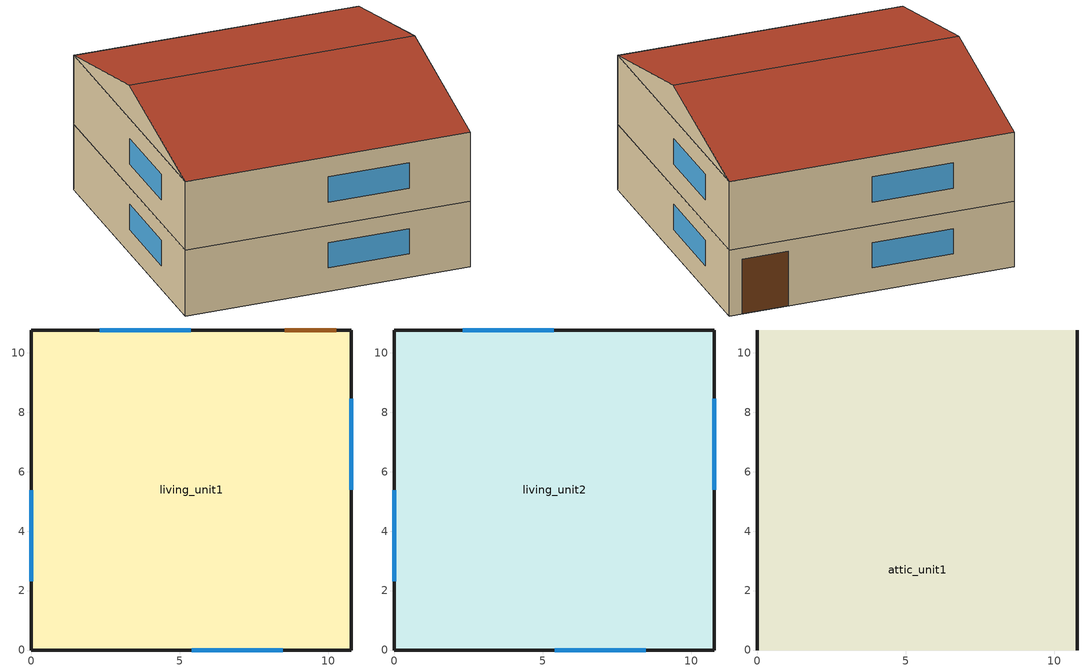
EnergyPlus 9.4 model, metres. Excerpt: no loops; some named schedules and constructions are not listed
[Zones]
living_unit1
 floor ground (Interior Floor): 0,0 0,10.77 10.77,10.77 10.77,0 z0.12
 wall outside (Exterior Wall): 0,0 10.77,0 10.77,10.77 0,10.77 0,0 z0.12:2.7
 window (Exterior Window): 5.4,0 8.46,0 / 5.37,10.77 2.31,10.77 / 10.77,5.4 10.77,8.46 / 0,5.37 0,2.31 z1.04:2.04
 door (Exterior Door): 10.27,10.77 8.53,10.77 z0.12:2.26
 ceiling adiabatic (Interior Ceiling): 0,10.77 0,0 10.77,0 10.77,10.77 z2.7
living_unit2
 floor adiabatic (Interior Floor): 0,0 0,10.77 10.77,10.77 10.77,0 z2.7
 wall outside (Exterior Wall): 0,0 10.77,0 10.77,10.77 0,10.77 0,0 z2.7:5.4
 window (Exterior Window): 5.4,0 8.46,0 / 5.37,10.77 2.31,10.77 / 10.77,5.4 10.77,8.46 / 0,5.37 0,2.31 z3.61:4.61
 ceiling to attic_unit1 (attic floor): 0,0 10.77,0 10.77,10.77 0,10.77 z5.4
attic_unit1
 wall outside (Gable_end): 10.77,0,5.4 10.77,10.77,5.4 10.77,5.39,6.7; 0,10.77,5.4 0,0,5.4 0,5.39,6.7
 roof outside (Exterior Roof): 0,0,5.4 10.77,0,5.4 10.77,5.39,6.7 0,5.39,6.7; 10.77,10.77,5.4 0,10.77,5.4 0,5.39,6.7 10.77,5.39,6.7
[Schedule:Day:List]
Week45Day1OvenSch: No, 15, 0, 0, 0, 0, 0, 0, 0, 0, 0, 0, 0, 0, 0, 0, 0, 0, 0, 0, 0, 0, 0, 0, 0, 0, 0, 0, 0, 0, 0, 0, 0, 0, 0, 0, 0, 0, 1, 0, 0, 0, 0, 0, 0, 0, 0, 0, 0, 0, 0, 0, 0, 0, 0, 0, 0, 0, 0, 0, 0, 0, 0, 0, 0, 0, 0, 0, 0, 0, 0, 0, 0, 0, 1, 1, 1, 0, 0, 0, 0, 1, 1, 1, 0, 0, 0, 0, 0, 0, 0, 0, 0, 0, 0, 0, 0, 0
Week45Day5OvenSch: No, 15, 0, 0, 0, 0, 0, 0, 0, 0, 0, 0, 0, 0, 0, 0, 0, 0, 0, 0, 0, 0, 0, 0, 0, 0, 0, 0, 0, 0, 0, 0, 0, 0, 0, 0, 0, 0, 0, 0, 0, 0, 0, 0, 0, 0, 0, 0, 0, 0, 0, 0, 0, 0, 0, 0, 0, 0, 0, 0, 0, 0, 0, 0, 0, 0, 0, 0, 0, 0, 0, 0, 0, 0, 0, 0, 0, 0, 0, 1, 1, 1, 0, 0, 0, 0, 0, 0, 0, 0, 0, 0, 0, 0, 0, 0, 0, 0
Week46Day0OvenSch: No, 15, 0, 0, 0, 0, 0, 0, 0, 0, 0, 0, 0, 0, 0, 0, 0, 0, 0, 0, 0, 0, 0, 0, 0, 0, 0, 0, 0, 0, 0, 0, 0, 0, 0, 1, 0, 0, 0, 0, 0, 0, 0, 0, 0, 0, 0, 0, 0, 0, 0, 0, 0, 0, 0, 0, 0, 0, 0, 0, 0, 0, 0, 0, 0, 0, 0, 0, 0, 0, 0, 0, 0, 0, 0, 0, 0, 0, 0, 0, 0, 0, 0, 0, 0, 0, 0, 0, 0, 0, 0, 0, 0, 0, 0, 0, 0, 0
Week46Day2OvenSch: No, 15, 0, 0, 0, 0, 0, 0, 0, 0, 0, 0, 0, 0, 0, 0, 0, 0, 0, 0, 0, 0, 0, 0, 0, 0, 0, 0, 0, 0, 0, 0, 0, 0, 0, 0, 0, 0, 0, 0, 0, 0, 0, 0, 0, 0, 0, 0, 0, 0, 0, 0, 0, 0, 0, 0, 0, 0, 0, 0, 0, 0, 0, 0, 0, 0, 0, 0, 0, 0, 0, 0, 0, 0, 0, 0, 0, 0, 0, 0, 0, 1, 1, 1, 0, 0, 0, 0, 0, 0, 0, 0, 0, 0, 0, 0, 0, 0
Week46Day5OvenSch: No, 15, 0, 0, 0, 0, 0, 0, 0, 0, 0, 0, 0, 0, 0, 0, 0, 0, 0, 0, 0, 0, 0, 0, 0, 0, 0, 0, 0, 0, 0, 0, 0, 0, 0, 0, 0, 0, 0, 0, 0, 0, 0, 0, 0, 0, 0, 0, 0, 0, 0, 0, 0, 0, 0, 0, 0, 0, 0, 0, 0, 0, 0, 0, 0, 0, 0, 0, 0, 0, 0, 0, 1, 1, 1, 0, 0, 0, 0, 0, 0, 0, 0, 0, 0, 0, 0, 0, 0, 0, 0, 0, 0, 0, 0, 0, 0, 0
Week47Day4OvenSch: No, 15, 0, 0, 0, 0, 0, 0, 0, 0, 0, 0, 0, 0, 0, 0, 0, 0, 0, 0, 0, 0, 0, 0, 0, 0, 0, 0, 0, 0, 0, 0, 0, 0, 0, 0, 0, 0, 0, 0, 0, 0, 0, 0, 0, 0, 0, 0, 0, 0, 0, 0, 0, 0, 1, 0, 0, 0, 0, 0, 0, 0, 0, 0, 0, 0, 0, 0, 0, 0, 0, 0, 0, 0, 0, 0, 0, 0, 0, 0, 0, 0, 0, 0, 0, 0, 0, 0, 0, 0, 0, 0, 0, 0, 0, 0, 0, 0
Week48Day2OvenSch; Week51Day0OvenSch: No, 15, 0, 0, 0, 0, 0, 0, 0, 0, 0, 0, 0, 0, 0, 0, 0, 0, 0, 0, 0, 0, 0, 0, 0, 0, 0, 0, 0, 0, 0, 0, 0, 0, 0, 0, 0, 0, 0, 0, 0, 0, 0, 0, 0, 0, 0, 0, 0, 0, 0, 0, 0, 0, 0, 0, 0, 0, 0, 0, 0, 0, 0, 0, 0, 0, 0, 0, 0, 0, 0, 0, 0, 0, 0, 0, 0, 0, 1, 1, 1, 0, 0, 0, 0, 0, 0, 0, 0, 0, 0, 0, 0, 0, 0, 0, 0, 0
Week49Day2OvenSch: No, 15, 0, 0, 0, 0, 0, 0, 0, 0, 0, 0, 0, 0, 0, 0, 0, 0, 0, 0, 0, 0, 0, 0, 0, 0, 0, 0, 0, 0, 0, 0, 0, 0, 0, 0, 0, 0, 0, 0, 0, 0, 0, 0, 0, 0, 0, 0, 0, 0, 0, 0, 0, 0, 0, 0, 0, 0, 0, 0, 0, 0, 0, 0, 0, 0, 0, 0, 0, 0, 0, 0, 0, 1, 1, 1, 0, 0, 0, 0, 0, 0, 1, 1, 1, 0, 0, 0, 0, 0, 0, 0, 0, 1, 1, 1, 0, 0
Week49Day3OvenSch: No, 15, 0, 0, 0, 0, 0, 0, 0, 0, 0, 0, 0, 0, 0, 0, 0, 0, 0, 0, 0, 0, 0, 0, 0, 0, 0, 0, 0, 0, 1, 0, 0, 0, 0, 0, 0, 0, 0, 0, 0, 0, 0, 0, 0, 0, 0, 0, 0, 0, 0, 0, 0, 0, 0, 0, 0, 0, 0, 0, 0, 0, 0, 0, 0, 0, 0, 0, 0, 0, 0, 0, 0, 0, 0, 0, 0, 0, 0, 0, 0, 0, 1, 1, 1, 0, 0, 0, 0, 0, 0, 0, 0, 0, 0, 0, 0, 0
Week51Day2OvenSch: No, 15, 0, 0, 0, 0, 0, 0, 0, 0, 0, 0, 0, 0, 0, 0, 0, 0, 0, 0, 0, 0, 0, 0, 0, 0, 0, 0, 0, 0, 0, 0, 0, 0, 0, 0, 0, 0, 0, 0, 0, 0, 0, 0, 0, 0, 0, 0, 0, 0, 0, 0, 0, 0, 0, 0, 0, 0, 0, 0, 0, 0, 0, 0, 0, 0, 0, 0, 0, 0, 0, 0, 0, 0, 0, 0, 0, 0, 0, 0, 0, 0, 1, 1, 1, 0, 0, 0, 0, 0, 0, 0, 0, 0, 0, 0, 0, 0
Week51Day5OvenSch: No, 15, 0, 0, 0, 0, 0, 0, 0, 0, 0, 0, 0, 0, 0, 0, 0, 0, 0, 0, 0, 0, 0, 0, 0, 0, 0, 0, 0, 0, 0, 0, 0, 0, 0, 0, 0, 0, 0, 0, 0, 0, 0, 0, 0, 0, 0, 0, 0, 0, 0, 0, 0, 0, 0, 0, 0, 0, 0, 0, 0, 0, 0, 0, 0, 0, 0, 0, 0, 0, 0, 0, 0, 0, 0, 0, 1, 1, 1, 0, 0, 0, 0, 0, 0, 0, 0, 0, 0, 0, 0, 0, 0, 0, 0, 0, 0, 0
[Schedule:Week:Daily]
Week22ClothesWasherSch: alwaysOffDaySch, alwaysOffDaySch, alwaysOffDaySch, Week22Day3ClothesWasherSch, alwaysOffDaySch, Week22Day5ClothesWasherSch, Week22Day6ClothesWasherSch, alwaysOffDaySch, alwaysOffDaySch, alwaysOffDaySch, alwaysOffDaySch, alwaysOffDaySch
Week23ClothesWasherSch: alwaysOffDaySch, alwaysOffDaySch, Week23Day2ClothesWasherSch, alwaysOffDaySch, alwaysOffDaySch, alwaysOffDaySch, alwaysOffDaySch, alwaysOffDaySch, alwaysOffDaySch, alwaysOffDaySch, alwaysOffDaySch, alwaysOffDaySch
Week24ClothesWasherSch: alwaysOffDaySch, alwaysOffDaySch, Week24Day2ClothesWasherSch, alwaysOffDaySch, alwaysOffDaySch, alwaysOffDaySch, Week24Day6ClothesWasherSch, alwaysOffDaySch, alwaysOffDaySch, alwaysOffDaySch, alwaysOffDaySch, alwaysOffDaySch
Week25ClothesWasherSch: alwaysOffDaySch, alwaysOffDaySch, Week25Day2ClothesWasherSch, alwaysOffDaySch, alwaysOffDaySch, alwaysOffDaySch, alwaysOffDaySch, alwaysOffDaySch, alwaysOffDaySch, alwaysOffDaySch, alwaysOffDaySch, alwaysOffDaySch
Week26ClothesWasherSch: Week26Day0ClothesWasherSch, Week26Day1ClothesWasherSch, alwaysOffDaySch, alwaysOffDaySch, alwaysOffDaySch, Week26Day5ClothesWasherSch, Week26Day6ClothesWasherSch, alwaysOffDaySch, alwaysOffDaySch, alwaysOffDaySch, alwaysOffDaySch, alwaysOffDaySch
Week27ClothesWasherSch: alwaysOffDaySch, alwaysOffDaySch, Week27Day2ClothesWasherSch, alwaysOffDaySch, alwaysOffDaySch, alwaysOffDaySch, Week27Day6ClothesWasherSch, alwaysOffDaySch, alwaysOffDaySch, alwaysOffDaySch, alwaysOffDaySch, alwaysOffDaySch
Week28ClothesWasherSch: Week28Day0ClothesWasherSch, alwaysOffDaySch, Week28Day2ClothesWasherSch, alwaysOffDaySch, Week28Day4ClothesWasherSch, Week28Day5ClothesWasherSch, Week28Day6ClothesWasherSch, alwaysOffDaySch, alwaysOffDaySch, alwaysOffDaySch, alwaysOffDaySch, alwaysOffDaySch
Week29ClothesWasherSch: Week29Day0ClothesWasherSch, Week29Day1ClothesWasherSch, alwaysOffDaySch, alwaysOffDaySch, alwaysOffDaySch, alwaysOffDaySch, Week29Day6ClothesWasherSch, alwaysOffDaySch, alwaysOffDaySch, alwaysOffDaySch, alwaysOffDaySch, alwaysOffDaySch
Week30ClothesWasherSch: Week30Day0ClothesWasherSch, Week30Day1ClothesWasherSch, Week30Day2ClothesWasherSch, alwaysOffDaySch, alwaysOffDaySch, alwaysOffDaySch, alwaysOffDaySch, alwaysOffDaySch, alwaysOffDaySch, alwaysOffDaySch, alwaysOffDaySch, alwaysOffDaySch
Week31ClothesWasherSch: Week31Day0ClothesWasherSch, alwaysOffDaySch, Week31Day2ClothesWasherSch, alwaysOffDaySch, Week31Day4ClothesWasherSch, Week31Day5ClothesWasherSch, alwaysOffDaySch, alwaysOffDaySch, alwaysOffDaySch, alwaysOffDaySch, alwaysOffDaySch, alwaysOffDaySch
Week32ClothesWasherSch: alwaysOffDaySch, alwaysOffDaySch, alwaysOffDaySch, alwaysOffDaySch, Week32Day4ClothesWasherSch, alwaysOffDaySch, Week32Day6ClothesWasherSch, alwaysOffDaySch, alwaysOffDaySch, alwaysOffDaySch, alwaysOffDaySch, alwaysOffDaySch
Week33ClothesWasherSch: Week33Day0ClothesWasherSch, alwaysOffDaySch, alwaysOffDaySch, Week33Day3ClothesWasherSch, Week33Day4ClothesWasherSch, Week33Day5ClothesWasherSch, Week33Day6ClothesWasherSch, alwaysOffDaySch, alwaysOffDaySch, alwaysOffDaySch, alwaysOffDaySch, alwaysOffDaySch
Week34ClothesWasherSch: Week34Day0ClothesWasherSch, Week34Day1ClothesWasherSch, alwaysOffDaySch, alwaysOffDaySch, Week34Day4ClothesWasherSch, alwaysOffDaySch, alwaysOffDaySch, alwaysOffDaySch, alwaysOffDaySch, alwaysOffDaySch, alwaysOffDaySch, alwaysOffDaySch
Week35ClothesWasherSch: Week35Day0ClothesWasherSch, Week35Day1ClothesWasherSch, alwaysOffDaySch, alwaysOffDaySch, alwaysOffDaySch, alwaysOffDaySch, Week35Day6ClothesWasherSch, alwaysOffDaySch, alwaysOffDaySch, alwaysOffDaySch, alwaysOffDaySch, alwaysOffDaySch
Week36ClothesWasherSch: alwaysOffDaySch, alwaysOffDaySch, alwaysOffDaySch, Week36Day3ClothesWasherSch, alwaysOffDaySch, alwaysOffDaySch, alwaysOffDaySch, alwaysOffDaySch, alwaysOffDaySch, alwaysOffDaySch, alwaysOffDaySch, alwaysOffDaySch
Week37ClothesWasherSch: alwaysOffDaySch, alwaysOffDaySch, Week37Day2ClothesWasherSch, alwaysOffDaySch, alwaysOffDaySch, alwaysOffDaySch, alwaysOffDaySch, alwaysOffDaySch, alwaysOffDaySch, alwaysOffDaySch, alwaysOffDaySch, alwaysOffDaySch
Week38ClothesWasherSch: alwaysOffDaySch, alwaysOffDaySch, Week38Day2ClothesWasherSch, alwaysOffDaySch, alwaysOffDaySch, alwaysOffDaySch, Week38Day6ClothesWasherSch, alwaysOffDaySch, alwaysOffDaySch, alwaysOffDaySch, alwaysOffDaySch, alwaysOffDaySch
Week39ClothesWasherSch: Week39Day0ClothesWasherSch, alwaysOffDaySch, Week39Day2ClothesWasherSch, Week39Day3ClothesWasherSch, Week39Day4ClothesWasherSch, alwaysOffDaySch, alwaysOffDaySch, alwaysOffDaySch, alwaysOffDaySch, alwaysOffDaySch, alwaysOffDaySch, alwaysOffDaySch
Week40ClothesWasherSch: Week40Day0ClothesWasherSch, Week40Day1ClothesWasherSch, Week40Day2ClothesWasherSch, alwaysOffDaySch, alwaysOffDaySch, alwaysOffDaySch, alwaysOffDaySch, alwaysOffDaySch, alwaysOffDaySch, alwaysOffDaySch, alwaysOffDaySch, alwaysOffDaySch
Week41ClothesWasherSch: Week41Day0ClothesWasherSch, alwaysOffDaySch, Week41Day2ClothesWasherSch, alwaysOffDaySch, alwaysOffDaySch, Week41Day5ClothesWasherSch, Week41Day6ClothesWasherSch, alwaysOffDaySch, alwaysOffDaySch, alwaysOffDaySch, alwaysOffDaySch, alwaysOffDaySch
Week42ClothesWasherSch: alwaysOffDaySch, alwaysOffDaySch, Week42Day2ClothesWasherSch, alwaysOffDaySch, alwaysOffDaySch, alwaysOffDaySch, alwaysOffDaySch, alwaysOffDaySch, alwaysOffDaySch, alwaysOffDaySch, alwaysOffDaySch, alwaysOffDaySch
Week43ClothesWasherSch: Week43Day0ClothesWasherSch, alwaysOffDaySch, Week43Day2ClothesWasherSch, alwaysOffDaySch, Week43Day4ClothesWasherSch, alwaysOffDaySch, Week43Day6ClothesWasherSch, alwaysOffDaySch, alwaysOffDaySch, alwaysOffDaySch, alwaysOffDaySch, alwaysOffDaySch
Week44ClothesWasherSch: Week44Day0ClothesWasherSch, Week44Day1ClothesWasherSch, Week44Day2ClothesWasherSch, Week44Day3ClothesWasherSch, Week44Day4ClothesWasherSch, alwaysOffDaySch, alwaysOffDaySch, alwaysOffDaySch, alwaysOffDaySch, alwaysOffDaySch, alwaysOffDaySch, alwaysOffDaySch
Week45ClothesWasherSch: alwaysOffDaySch, alwaysOffDaySch, alwaysOffDaySch, alwaysOffDaySch, Week45Day4ClothesWasherSch, Week45Day5ClothesWasherSch, alwaysOffDaySch, alwaysOffDaySch, alwaysOffDaySch, alwaysOffDaySch, alwaysOffDaySch, alwaysOffDaySch
Week46ClothesWasherSch: Week46Day0ClothesWasherSch, alwaysOffDaySch, alwaysOffDaySch, alwaysOffDaySch, Week46Day4ClothesWasherSch, Week46Day5ClothesWasherSch, alwaysOffDaySch, alwaysOffDaySch, alwaysOffDaySch, alwaysOffDaySch, alwaysOffDaySch, alwaysOffDaySch
Week47ClothesWasherSch: Week47Day0ClothesWasherSch, Week47Day1ClothesWasherSch, alwaysOffDaySch, alwaysOffDaySch, Week47Day4ClothesWasherSch, alwaysOffDaySch, Week47Day6ClothesWasherSch, alwaysOffDaySch, alwaysOffDaySch, alwaysOffDaySch, alwaysOffDaySch, alwaysOffDaySch
Week48ClothesWasherSch: Week48Day0ClothesWasherSch, alwaysOffDaySch, Week48Day2ClothesWasherSch, alwaysOffDaySch, alwaysOffDaySch, alwaysOffDaySch, Week48Day6ClothesWasherSch, alwaysOffDaySch, alwaysOffDaySch, alwaysOffDaySch, alwaysOffDaySch, alwaysOffDaySch
Week49ClothesWasherSch: Week49Day0ClothesWasherSch, alwaysOffDaySch, Week49Day2ClothesWasherSch, alwaysOffDaySch, Week49Day4ClothesWasherSch, alwaysOffDaySch, Week49Day6ClothesWasherSch, alwaysOffDaySch, alwaysOffDaySch, alwaysOffDaySch, alwaysOffDaySch, alwaysOffDaySch
Week50ClothesWasherSch: Week50Day0ClothesWasherSch, alwaysOffDaySch, Week50Day2ClothesWasherSch, alwaysOffDaySch, alwaysOffDaySch, Week50Day5ClothesWasherSch, Week50Day6ClothesWasherSch, alwaysOffDaySch, alwaysOffDaySch, alwaysOffDaySch, alwaysOffDaySch, alwaysOffDaySch
Week51ClothesWasherSch: Week51Day0ClothesWasherSch, alwaysOffDaySch, Week51Day2ClothesWasherSch, alwaysOffDaySch, Week51Day4ClothesWasherSch, alwaysOffDaySch, alwaysOffDaySch, alwaysOffDaySch, alwaysOffDaySch, alwaysOffDaySch, alwaysOffDaySch, alwaysOffDaySch
Week0ClothesDryerSch: Week0Day0ClothesDryerSch, Week0Day1ClothesDryerSch, alwaysOffDaySch, alwaysOffDaySch, Week0Day4ClothesDryerSch, alwaysOffDaySch, Week0Day6ClothesDryerSch, alwaysOffDaySch, alwaysOffDaySch, alwaysOffDaySch, alwaysOffDaySch, alwaysOffDaySch
Week1ClothesDryerSch: alwaysOffDaySch, alwaysOffDaySch, Week1Day2ClothesDryerSch, alwaysOffDaySch, Week1Day4ClothesDryerSch, alwaysOffDaySch, alwaysOffDaySch, alwaysOffDaySch, alwaysOffDaySch, alwaysOffDaySch, alwaysOffDaySch, alwaysOffDaySch
Week2ClothesDryerSch: alwaysOffDaySch, alwaysOffDaySch, Week2Day2ClothesDryerSch, alwaysOffDaySch, alwaysOffDaySch, Week2Day5ClothesDryerSch, Week2Day6ClothesDryerSch, alwaysOffDaySch, alwaysOffDaySch, alwaysOffDaySch, alwaysOffDaySch, alwaysOffDaySch
Week3ClothesDryerSch: Week3Day0ClothesDryerSch, alwaysOffDaySch, alwaysOffDaySch, alwaysOffDaySch, alwaysOffDaySch, alwaysOffDaySch, Week3Day6ClothesDryerSch, alwaysOffDaySch, alwaysOffDaySch, alwaysOffDaySch, alwaysOffDaySch, alwaysOffDaySch
Week4ClothesDryerSch: alwaysOffDaySch, alwaysOffDaySch, alwaysOffDaySch, alwaysOffDaySch, Week4Day4ClothesDryerSch, alwaysOffDaySch, alwaysOffDaySch, alwaysOffDaySch, alwaysOffDaySch, alwaysOffDaySch, alwaysOffDaySch, alwaysOffDaySch
Week5ClothesDryerSch; Week43CooktopSch; Week3OvenSch; Week17OvenSch; Week18OvenSch: alwaysOffDaySch, alwaysOffDaySch, alwaysOffDaySch, alwaysOffDaySch, alwaysOffDaySch, alwaysOffDaySch, alwaysOffDaySch, alwaysOffDaySch, alwaysOffDaySch, alwaysOffDaySch, alwaysOffDaySch, alwaysOffDaySch
Week6ClothesDryerSch: Week6Day0ClothesDryerSch, Week6Day1ClothesDryerSch, Week6Day2ClothesDryerSch, alwaysOffDaySch, Week6Day4ClothesDryerSch, Week6Day5ClothesDryerSch, Week6Day6ClothesDryerSch, alwaysOffDaySch, alwaysOffDaySch, alwaysOffDaySch, alwaysOffDaySch, alwaysOffDaySch
Week7ClothesDryerSch: alwaysOffDaySch, alwaysOffDaySch, Week7Day2ClothesDryerSch, alwaysOffDaySch, Week7Day4ClothesDryerSch, alwaysOffDaySch, Week7Day6ClothesDryerSch, alwaysOffDaySch, alwaysOffDaySch, alwaysOffDaySch, alwaysOffDaySch, alwaysOffDaySch
Week8ClothesDryerSch: alwaysOffDaySch, alwaysOffDaySch, Week8Day2ClothesDryerSch, alwaysOffDaySch, alwaysOffDaySch, alwaysOffDaySch, alwaysOffDaySch, alwaysOffDaySch, alwaysOffDaySch, alwaysOffDaySch, alwaysOffDaySch, alwaysOffDaySch
Week9ClothesDryerSch: alwaysOffDaySch, alwaysOffDaySch, alwaysOffDaySch, alwaysOffDaySch, alwaysOffDaySch, alwaysOffDaySch, Week9Day6ClothesDryerSch, alwaysOffDaySch, alwaysOffDaySch, alwaysOffDaySch, alwaysOffDaySch, alwaysOffDaySch
Week10ClothesDryerSch: Week10Day0ClothesDryerSch, alwaysOffDaySch, alwaysOffDaySch, alwaysOffDaySch, alwaysOffDaySch, alwaysOffDaySch, alwaysOffDaySch, alwaysOffDaySch, alwaysOffDaySch, alwaysOffDaySch, alwaysOffDaySch, alwaysOffDaySch
Week11ClothesDryerSch: Week11Day0ClothesDryerSch, alwaysOffDaySch, alwaysOffDaySch, Week11Day3ClothesDryerSch, alwaysOffDaySch, alwaysOffDaySch, Week11Day6ClothesDryerSch, alwaysOffDaySch, alwaysOffDaySch, alwaysOffDaySch, alwaysOffDaySch, alwaysOffDaySch
Week12ClothesDryerSch: alwaysOffDaySch, alwaysOffDaySch, alwaysOffDaySch, alwaysOffDaySch, Week12Day4ClothesDryerSch, alwaysOffDaySch, Week12Day6ClothesDryerSch, alwaysOffDaySch, alwaysOffDaySch, alwaysOffDaySch, alwaysOffDaySch, alwaysOffDaySch
Week13ClothesDryerSch: alwaysOffDaySch, Week13Day1ClothesDryerSch, alwaysOffDaySch, alwaysOffDaySch, Week13Day4ClothesDryerSch, alwaysOffDaySch, Week13Day6ClothesDryerSch, alwaysOffDaySch, alwaysOffDaySch, alwaysOffDaySch, alwaysOffDaySch, alwaysOffDaySch
Week14ClothesDryerSch: alwaysOffDaySch, alwaysOffDaySch, alwaysOffDaySch, alwaysOffDaySch, Week14Day4ClothesDryerSch, alwaysOffDaySch, Week14Day6ClothesDryerSch, alwaysOffDaySch, alwaysOffDaySch, alwaysOffDaySch, alwaysOffDaySch, alwaysOffDaySch
Week15ClothesDryerSch: alwaysOffDaySch, Week15Day1ClothesDryerSch, alwaysOffDaySch, alwaysOffDaySch, alwaysOffDaySch, alwaysOffDaySch, Week15Day6ClothesDryerSch, alwaysOffDaySch, alwaysOffDaySch, alwaysOffDaySch, alwaysOffDaySch, alwaysOffDaySch
Week16ClothesDryerSch: Week16Day0ClothesDryerSch, alwaysOffDaySch, alwaysOffDaySch, alwaysOffDaySch, alwaysOffDaySch, alwaysOffDaySch, alwaysOffDaySch, alwaysOffDaySch, alwaysOffDaySch, alwaysOffDaySch, alwaysOffDaySch, alwaysOffDaySch
Week17ClothesDryerSch: Week17Day0ClothesDryerSch, alwaysOffDaySch, Week17Day2ClothesDryerSch, alwaysOffDaySch, Week17Day4ClothesDryerSch, Week17Day5ClothesDryerSch, Week17Day6ClothesDryerSch, alwaysOffDaySch, alwaysOffDaySch, alwaysOffDaySch, alwaysOffDaySch, alwaysOffDaySch
Week18ClothesDryerSch: Week18Day0ClothesDryerSch, alwaysOffDaySch, Week18Day2ClothesDryerSch, alwaysOffDaySch, alwaysOffDaySch, Week18Day5ClothesDryerSch, alwaysOffDaySch, alwaysOffDaySch, alwaysOffDaySch, alwaysOffDaySch, alwaysOffDaySch, alwaysOffDaySch
Week19ClothesDryerSch: alwaysOffDaySch, alwaysOffDaySch, Week19Day2ClothesDryerSch, alwaysOffDaySch, alwaysOffDaySch, alwaysOffDaySch, Week19Day6ClothesDryerSch, alwaysOffDaySch, alwaysOffDaySch, alwaysOffDaySch, alwaysOffDaySch, alwaysOffDaySch
Week20ClothesDryerSch: alwaysOffDaySch, Week20Day1ClothesDryerSch, alwaysOffDaySch, alwaysOffDaySch, Week20Day4ClothesDryerSch, alwaysOffDaySch, Week20Day6ClothesDryerSch, alwaysOffDaySch, alwaysOffDaySch, alwaysOffDaySch, alwaysOffDaySch, alwaysOffDaySch
Week21ClothesDryerSch: Week21Day0ClothesDryerSch, alwaysOffDaySch, alwaysOffDaySch, alwaysOffDaySch, alwaysOffDaySch, alwaysOffDaySch, alwaysOffDaySch, alwaysOffDaySch, alwaysOffDaySch, alwaysOffDaySch, alwaysOffDaySch, alwaysOffDaySch
Week22ClothesDryerSch: Week22Day0ClothesDryerSch, Week22Day1ClothesDryerSch, Week22Day2ClothesDryerSch, Week22Day3ClothesDryerSch, Week22Day4ClothesDryerSch, Week22Day5ClothesDryerSch, Week22Day6ClothesDryerSch, alwaysOffDaySch, alwaysOffDaySch, alwaysOffDaySch, alwaysOffDaySch, alwaysOffDaySch
Week23ClothesDryerSch: Week23Day0ClothesDryerSch, alwaysOffDaySch, alwaysOffDaySch, alwaysOffDaySch, Week23Day4ClothesDryerSch, alwaysOffDaySch, Week23Day6ClothesDryerSch, alwaysOffDaySch, alwaysOffDaySch, alwaysOffDaySch, alwaysOffDaySch, alwaysOffDaySch
Week24ClothesDryerSch: alwaysOffDaySch, alwaysOffDaySch, alwaysOffDaySch, alwaysOffDaySch, alwaysOffDaySch, Week24Day5ClothesDryerSch, alwaysOffDaySch, alwaysOffDaySch, alwaysOffDaySch, alwaysOffDaySch, alwaysOffDaySch, alwaysOffDaySch
Week25ClothesDryerSch: alwaysOffDaySch, alwaysOffDaySch, alwaysOffDaySch, alwaysOffDaySch, Week25Day4ClothesDryerSch, Week25Day5ClothesDryerSch, alwaysOffDaySch, alwaysOffDaySch, alwaysOffDaySch, alwaysOffDaySch, alwaysOffDaySch, alwaysOffDaySch
Week26ClothesDryerSch: alwaysOffDaySch, Week26Day1ClothesDryerSch, alwaysOffDaySch, alwaysOffDaySch, alwaysOffDaySch, alwaysOffDaySch, Week26Day6ClothesDryerSch, alwaysOffDaySch, alwaysOffDaySch, alwaysOffDaySch, alwaysOffDaySch, alwaysOffDaySch
Week27ClothesDryerSch: Week27Day0ClothesDryerSch, Week27Day1ClothesDryerSch, Week27Day2ClothesDryerSch, alwaysOffDaySch, alwaysOffDaySch, alwaysOffDaySch, Week27Day6ClothesDryerSch, alwaysOffDaySch, alwaysOffDaySch, alwaysOffDaySch, alwaysOffDaySch, alwaysOffDaySch
Week28ClothesDryerSch: alwaysOffDaySch, alwaysOffDaySch, alwaysOffDaySch, alwaysOffDaySch, alwaysOffDaySch, alwaysOffDaySch, Week28Day6ClothesDryerSch, alwaysOffDaySch, alwaysOffDaySch, alwaysOffDaySch, alwaysOffDaySch, alwaysOffDaySch
Week29ClothesDryerSch: alwaysOffDaySch, alwaysOffDaySch, Week29Day2ClothesDryerSch, alwaysOffDaySch, alwaysOffDaySch, alwaysOffDaySch, Week29Day6ClothesDryerSch, alwaysOffDaySch, alwaysOffDaySch, alwaysOffDaySch, alwaysOffDaySch, alwaysOffDaySch
Week30ClothesDryerSch: alwaysOffDaySch, Week30Day1ClothesDryerSch, alwaysOffDaySch, alwaysOffDaySch, Week30Day4ClothesDryerSch, Week30Day5ClothesDryerSch, Week30Day6ClothesDryerSch, alwaysOffDaySch, alwaysOffDaySch, alwaysOffDaySch, alwaysOffDaySch, alwaysOffDaySch
Week31ClothesDryerSch: alwaysOffDaySch, alwaysOffDaySch, alwaysOffDaySch, alwaysOffDaySch, Week31Day4ClothesDryerSch, Week31Day5ClothesDryerSch, alwaysOffDaySch, alwaysOffDaySch, alwaysOffDaySch, alwaysOffDaySch, alwaysOffDaySch, alwaysOffDaySch
Week32ClothesDryerSch: Week32Day0ClothesDryerSch, alwaysOffDaySch, alwaysOffDaySch, alwaysOffDaySch, Week32Day4ClothesDryerSch, alwaysOffDaySch, alwaysOffDaySch, alwaysOffDaySch, alwaysOffDaySch, alwaysOffDaySch, alwaysOffDaySch, alwaysOffDaySch
Week33ClothesDryerSch: Week33Day0ClothesDryerSch, Week33Day1ClothesDryerSch, alwaysOffDaySch, alwaysOffDaySch, alwaysOffDaySch, alwaysOffDaySch, alwaysOffDaySch, alwaysOffDaySch, alwaysOffDaySch, alwaysOffDaySch, alwaysOffDaySch, alwaysOffDaySch
Week34ClothesDryerSch: alwaysOffDaySch, Week34Day1ClothesDryerSch, alwaysOffDaySch, alwaysOffDaySch, alwaysOffDaySch, alwaysOffDaySch, alwaysOffDaySch, alwaysOffDaySch, alwaysOffDaySch, alwaysOffDaySch, alwaysOffDaySch, alwaysOffDaySch
Week35ClothesDryerSch: alwaysOffDaySch, alwaysOffDaySch, alwaysOffDaySch, alwaysOffDaySch, Week35Day4ClothesDryerSch, alwaysOffDaySch, alwaysOffDaySch, alwaysOffDaySch, alwaysOffDaySch, alwaysOffDaySch, alwaysOffDaySch, alwaysOffDaySch
Week36ClothesDryerSch: alwaysOffDaySch, Week36Day1ClothesDryerSch, alwaysOffDaySch, alwaysOffDaySch, Week36Day4ClothesDryerSch, Week36Day5ClothesDryerSch, Week36Day6ClothesDryerSch, alwaysOffDaySch, alwaysOffDaySch, alwaysOffDaySch, alwaysOffDaySch, alwaysOffDaySch
Week37ClothesDryerSch: alwaysOffDaySch, alwaysOffDaySch, alwaysOffDaySch, alwaysOffDaySch, alwaysOffDaySch, Week37Day5ClothesDryerSch, alwaysOffDaySch, alwaysOffDaySch, alwaysOffDaySch, alwaysOffDaySch, alwaysOffDaySch, alwaysOffDaySch
Week38ClothesDryerSch: alwaysOffDaySch, alwaysOffDaySch, Week38Day2ClothesDryerSch, alwaysOffDaySch, alwaysOffDaySch, Week38Day5ClothesDryerSch, alwaysOffDaySch, alwaysOffDaySch, alwaysOffDaySch, alwaysOffDaySch, alwaysOffDaySch, alwaysOffDaySch
Week39ClothesDryerSch: alwaysOffDaySch, alwaysOffDaySch, Week39Day2ClothesDryerSch, alwaysOffDaySch, Week39Day4ClothesDryerSch, alwaysOffDaySch, alwaysOffDaySch, alwaysOffDaySch, alwaysOffDaySch, alwaysOffDaySch, alwaysOffDaySch, alwaysOffDaySch
Week40ClothesDryerSch: Week40Day0ClothesDryerSch, alwaysOffDaySch, Week40Day2ClothesDryerSch, alwaysOffDaySch, Week40Day4ClothesDryerSch, alwaysOffDaySch, alwaysOffDaySch, alwaysOffDaySch, alwaysOffDaySch, alwaysOffDaySch, alwaysOffDaySch, alwaysOffDaySch
Week41ClothesDryerSch: alwaysOffDaySch, alwaysOffDaySch, Week41Day2ClothesDryerSch, alwaysOffDaySch, alwaysOffDaySch, alwaysOffDaySch, alwaysOffDaySch, alwaysOffDaySch, alwaysOffDaySch, alwaysOffDaySch, alwaysOffDaySch, alwaysOffDaySch
Week42ClothesDryerSch: Week42Day0ClothesDryerSch, alwaysOffDaySch, alwaysOffDaySch, alwaysOffDaySch, alwaysOffDaySch, alwaysOffDaySch, Week42Day6ClothesDryerSch, alwaysOffDaySch, alwaysOffDaySch, alwaysOffDaySch, alwaysOffDaySch, alwaysOffDaySch
Week43ClothesDryerSch: alwaysOffDaySch, alwaysOffDaySch, alwaysOffDaySch, Week43Day3ClothesDryerSch, alwaysOffDaySch, Week43Day5ClothesDryerSch, alwaysOffDaySch, alwaysOffDaySch, alwaysOffDaySch, alwaysOffDaySch, alwaysOffDaySch, alwaysOffDaySch
Week44ClothesDryerSch: alwaysOffDaySch, alwaysOffDaySch, alwaysOffDaySch, alwaysOffDaySch, alwaysOffDaySch, alwaysOffDaySch, Week44Day6ClothesDryerSch, alwaysOffDaySch, alwaysOffDaySch, alwaysOffDaySch, alwaysOffDaySch, alwaysOffDaySch
Week45ClothesDryerSch: Week45Day0ClothesDryerSch, alwaysOffDaySch, alwaysOffDaySch, alwaysOffDaySch, alwaysOffDaySch, alwaysOffDaySch, Week45Day6ClothesDryerSch, alwaysOffDaySch, alwaysOffDaySch, alwaysOffDaySch, alwaysOffDaySch, alwaysOffDaySch
Week46ClothesDryerSch: Week46Day0ClothesDryerSch, alwaysOffDaySch, alwaysOffDaySch, Week46Day3ClothesDryerSch, Week46Day4ClothesDryerSch, alwaysOffDaySch, Week46Day6ClothesDryerSch, alwaysOffDaySch, alwaysOffDaySch, alwaysOffDaySch, alwaysOffDaySch, alwaysOffDaySch
Week47ClothesDryerSch: alwaysOffDaySch, alwaysOffDaySch, alwaysOffDaySch, Week47Day3ClothesDryerSch, Week47Day4ClothesDryerSch, alwaysOffDaySch, alwaysOffDaySch, alwaysOffDaySch, alwaysOffDaySch, alwaysOffDaySch, alwaysOffDaySch, alwaysOffDaySch
Week48ClothesDryerSch: Week48Day0ClothesDryerSch, alwaysOffDaySch, alwaysOffDaySch, alwaysOffDaySch, Week48Day4ClothesDryerSch, alwaysOffDaySch, alwaysOffDaySch, alwaysOffDaySch, alwaysOffDaySch, alwaysOffDaySch, alwaysOffDaySch, alwaysOffDaySch
Week49ClothesDryerSch: Week49Day0ClothesDryerSch, alwaysOffDaySch, alwaysOffDaySch, alwaysOffDaySch, Week49Day4ClothesDryerSch, Week49Day5ClothesDryerSch, Week49Day6ClothesDryerSch, alwaysOffDaySch, alwaysOffDaySch, alwaysOffDaySch, alwaysOffDaySch, alwaysOffDaySch
Week50ClothesDryerSch: Week50Day0ClothesDryerSch, alwaysOffDaySch, alwaysOffDaySch, alwaysOffDaySch, Week50Day4ClothesDryerSch, alwaysOffDaySch, alwaysOffDaySch, alwaysOffDaySch, alwaysOffDaySch, alwaysOffDaySch, alwaysOffDaySch, alwaysOffDaySch
Week51ClothesDryerSch: Week51Day0ClothesDryerSch, alwaysOffDaySch, Week51Day2ClothesDryerSch, alwaysOffDaySch, alwaysOffDaySch, alwaysOffDaySch, alwaysOffDaySch, alwaysOffDaySch, alwaysOffDaySch, alwaysOffDaySch, alwaysOffDaySch, alwaysOffDaySch
Week0CooktopSch: Week0Day0CooktopSch, alwaysOffDaySch, Week0Day2CooktopSch, alwaysOffDaySch, Week0Day4CooktopSch, alwaysOffDaySch, Week0Day6CooktopSch, alwaysOffDaySch, alwaysOffDaySch, alwaysOffDaySch, alwaysOffDaySch, alwaysOffDaySch
Week1CooktopSch: Week1Day0CooktopSch, Week1Day1CooktopSch, Week1Day2CooktopSch, Week1Day3CooktopSch, Week1Day4CooktopSch, Week1Day5CooktopSch, Week1Day6CooktopSch, alwaysOffDaySch, alwaysOffDaySch, alwaysOffDaySch, alwaysOffDaySch, alwaysOffDaySch
Week2CooktopSch: alwaysOffDaySch, Week2Day1CooktopSch, Week2Day2CooktopSch, Week2Day3CooktopSch, Week2Day4CooktopSch, Week2Day5CooktopSch, alwaysOffDaySch, alwaysOffDaySch, alwaysOffDaySch, alwaysOffDaySch, alwaysOffDaySch, alwaysOffDaySch
Week3CooktopSch: alwaysOffDaySch, alwaysOffDaySch, alwaysOffDaySch, Week3Day3CooktopSch, alwaysOffDaySch, alwaysOffDaySch, alwaysOffDaySch, alwaysOffDaySch, alwaysOffDaySch, alwaysOffDaySch, alwaysOffDaySch, alwaysOffDaySch
Week4CooktopSch: alwaysOffDaySch, Week4Day1CooktopSch, Week4Day2CooktopSch, Week4Day3CooktopSch, Week4Day4CooktopSch, alwaysOffDaySch, Week4Day6CooktopSch, alwaysOffDaySch, alwaysOffDaySch, alwaysOffDaySch, alwaysOffDaySch, alwaysOffDaySch
Week5CooktopSch: Week5Day0CooktopSch, Week5Day1CooktopSch, Week5Day2CooktopSch, Week5Day3CooktopSch, Week5Day4CooktopSch, Week5Day5CooktopSch, Week5Day6CooktopSch, alwaysOffDaySch, alwaysOffDaySch, alwaysOffDaySch, alwaysOffDaySch, alwaysOffDaySch
Week6CooktopSch: alwaysOffDaySch, Week6Day1CooktopSch, Week6Day2CooktopSch, Week6Day3CooktopSch, Week6Day4CooktopSch, alwaysOffDaySch, Week6Day6CooktopSch, alwaysOffDaySch, alwaysOffDaySch, alwaysOffDaySch, alwaysOffDaySch, alwaysOffDaySch
Week7CooktopSch: Week7Day0CooktopSch, alwaysOffDaySch, Week7Day2CooktopSch, Week7Day3CooktopSch, Week7Day4CooktopSch, alwaysOffDaySch, alwaysOffDaySch, alwaysOffDaySch, alwaysOffDaySch, alwaysOffDaySch, alwaysOffDaySch, alwaysOffDaySch
Week8CooktopSch: alwaysOffDaySch, alwaysOffDaySch, Week8Day2CooktopSch, Week8Day3CooktopSch, alwaysOffDaySch, Week8Day5CooktopSch, alwaysOffDaySch, alwaysOffDaySch, alwaysOffDaySch, alwaysOffDaySch, alwaysOffDaySch, alwaysOffDaySch
Week9CooktopSch: alwaysOffDaySch, alwaysOffDaySch, Week9Day2CooktopSch, alwaysOffDaySch, alwaysOffDaySch, Week9Day5CooktopSch, Week9Day6CooktopSch, alwaysOffDaySch, alwaysOffDaySch, alwaysOffDaySch, alwaysOffDaySch, alwaysOffDaySch
Week10CooktopSch: Week10Day0CooktopSch, Week10Day1CooktopSch, alwaysOffDaySch, Week10Day3CooktopSch, Week10Day4CooktopSch, alwaysOffDaySch, Week10Day6CooktopSch, alwaysOffDaySch, alwaysOffDaySch, alwaysOffDaySch, alwaysOffDaySch, alwaysOffDaySch
Week11CooktopSch: Week11Day0CooktopSch, alwaysOffDaySch, Week11Day2CooktopSch, Week11Day3CooktopSch, Week11Day4CooktopSch, Week11Day5CooktopSch, Week11Day6CooktopSch, alwaysOffDaySch, alwaysOffDaySch, alwaysOffDaySch, alwaysOffDaySch, alwaysOffDaySch
Week12CooktopSch: alwaysOffDaySch, Week12Day1CooktopSch, Week12Day2CooktopSch, Week12Day3CooktopSch, Week12Day4CooktopSch, Week12Day5CooktopSch, alwaysOffDaySch, alwaysOffDaySch, alwaysOffDaySch, alwaysOffDaySch, alwaysOffDaySch, alwaysOffDaySch
Week13CooktopSch: Week13Day0CooktopSch, Week13Day1CooktopSch, Week13Day2CooktopSch, Week13Day3CooktopSch, Week13Day4CooktopSch, alwaysOffDaySch, alwaysOffDaySch, alwaysOffDaySch, alwaysOffDaySch, alwaysOffDaySch, alwaysOffDaySch, alwaysOffDaySch
Week14CooktopSch: alwaysOffDaySch, alwaysOffDaySch, alwaysOffDaySch, Week14Day3CooktopSch, alwaysOffDaySch, alwaysOffDaySch, alwaysOffDaySch, alwaysOffDaySch, alwaysOffDaySch, alwaysOffDaySch, alwaysOffDaySch, alwaysOffDaySch
Week15CooktopSch: Week15Day0CooktopSch, Week15Day1CooktopSch, alwaysOffDaySch, alwaysOffDaySch, Week15Day4CooktopSch, alwaysOffDaySch, Week15Day6CooktopSch, alwaysOffDaySch, alwaysOffDaySch, alwaysOffDaySch, alwaysOffDaySch, alwaysOffDaySch
Week16CooktopSch: alwaysOffDaySch, Week16Day1CooktopSch, alwaysOffDaySch, alwaysOffDaySch, Week16Day4CooktopSch, alwaysOffDaySch, alwaysOffDaySch, alwaysOffDaySch, alwaysOffDaySch, alwaysOffDaySch, alwaysOffDaySch, alwaysOffDaySch
Week17CooktopSch: Week17Day0CooktopSch, alwaysOffDaySch, alwaysOffDaySch, Week17Day3CooktopSch, alwaysOffDaySch, Week17Day5CooktopSch, Week17Day6CooktopSch, alwaysOffDaySch, alwaysOffDaySch, alwaysOffDaySch, alwaysOffDaySch, alwaysOffDaySch
Week18CooktopSch: alwaysOffDaySch, alwaysOffDaySch, Week18Day2CooktopSch, Week18Day3CooktopSch, Week18Day4CooktopSch, alwaysOffDaySch, Week18Day6CooktopSch, alwaysOffDaySch, alwaysOffDaySch, alwaysOffDaySch, alwaysOffDaySch, alwaysOffDaySch
Week19CooktopSch: Week19Day0CooktopSch, Week19Day1CooktopSch, Week19Day2CooktopSch, Week19Day3CooktopSch, Week19Day4CooktopSch, Week19Day5CooktopSch, alwaysOffDaySch, alwaysOffDaySch, alwaysOffDaySch, alwaysOffDaySch, alwaysOffDaySch, alwaysOffDaySch
Week20CooktopSch: Week20Day0CooktopSch, alwaysOffDaySch, Week20Day2CooktopSch, Week20Day3CooktopSch, Week20Day4CooktopSch, Week20Day5CooktopSch, Week20Day6CooktopSch, alwaysOffDaySch, alwaysOffDaySch, alwaysOffDaySch, alwaysOffDaySch, alwaysOffDaySch
Week21CooktopSch: Week21Day0CooktopSch, Week21Day1CooktopSch, alwaysOffDaySch, Week21Day3CooktopSch, Week21Day4CooktopSch, alwaysOffDaySch, Week21Day6CooktopSch, alwaysOffDaySch, alwaysOffDaySch, alwaysOffDaySch, alwaysOffDaySch, alwaysOffDaySch
Week22CooktopSch: Week22Day0CooktopSch, alwaysOffDaySch, Week22Day2CooktopSch, Week22Day3CooktopSch, alwaysOffDaySch, alwaysOffDaySch, Week22Day6CooktopSch, alwaysOffDaySch, alwaysOffDaySch, alwaysOffDaySch, alwaysOffDaySch, alwaysOffDaySch
Week23CooktopSch: Week23Day0CooktopSch, Week23Day1CooktopSch, alwaysOffDaySch, Week23Day3CooktopSch, alwaysOffDaySch, alwaysOffDaySch, alwaysOffDaySch, alwaysOffDaySch, alwaysOffDaySch, alwaysOffDaySch, alwaysOffDaySch, alwaysOffDaySch
Week24CooktopSch: alwaysOffDaySch, Week24Day1CooktopSch, Week24Day2CooktopSch, Week24Day3CooktopSch, alwaysOffDaySch, Week24Day5CooktopSch, alwaysOffDaySch, alwaysOffDaySch, alwaysOffDaySch, alwaysOffDaySch, alwaysOffDaySch, alwaysOffDaySch
Week25CooktopSch: alwaysOffDaySch, alwaysOffDaySch, alwaysOffDaySch, alwaysOffDaySch, Week25Day4CooktopSch, alwaysOffDaySch, Week25Day6CooktopSch, alwaysOffDaySch, alwaysOffDaySch, alwaysOffDaySch, alwaysOffDaySch, alwaysOffDaySch
Week26CooktopSch: alwaysOffDaySch, Week26Day1CooktopSch, alwaysOffDaySch, Week26Day3CooktopSch, Week26Day4CooktopSch, alwaysOffDaySch, alwaysOffDaySch, alwaysOffDaySch, alwaysOffDaySch, alwaysOffDaySch, alwaysOffDaySch, alwaysOffDaySch
Week27CooktopSch: Week27Day0CooktopSch, Week27Day1CooktopSch, Week27Day2CooktopSch, Week27Day3CooktopSch, Week27Day4CooktopSch, Week27Day5CooktopSch, alwaysOffDaySch, alwaysOffDaySch, alwaysOffDaySch, alwaysOffDaySch, alwaysOffDaySch, alwaysOffDaySch
Week28CooktopSch: alwaysOffDaySch, Week28Day1CooktopSch, Week28Day2CooktopSch, Week28Day3CooktopSch, alwaysOffDaySch, Week28Day5CooktopSch, alwaysOffDaySch, alwaysOffDaySch, alwaysOffDaySch, alwaysOffDaySch, alwaysOffDaySch, alwaysOffDaySch
Week29CooktopSch: alwaysOffDaySch, Week29Day1CooktopSch, alwaysOffDaySch, alwaysOffDaySch, Week29Day4CooktopSch, Week29Day5CooktopSch, Week29Day6CooktopSch, alwaysOffDaySch, alwaysOffDaySch, alwaysOffDaySch, alwaysOffDaySch, alwaysOffDaySch
Week30CooktopSch: alwaysOffDaySch, alwaysOffDaySch, alwaysOffDaySch, alwaysOffDaySch, alwaysOffDaySch, Week30Day5CooktopSch, alwaysOffDaySch, alwaysOffDaySch, alwaysOffDaySch, alwaysOffDaySch, alwaysOffDaySch, alwaysOffDaySch
Week31CooktopSch: Week31Day0CooktopSch, alwaysOffDaySch, Week31Day2CooktopSch, alwaysOffDaySch, Week31Day4CooktopSch, alwaysOffDaySch, alwaysOffDaySch, alwaysOffDaySch, alwaysOffDaySch, alwaysOffDaySch, alwaysOffDaySch, alwaysOffDaySch
Week32CooktopSch: Week32Day0CooktopSch, Week32Day1CooktopSch, Week32Day2CooktopSch, Week32Day3CooktopSch, alwaysOffDaySch, Week32Day5CooktopSch, alwaysOffDaySch, alwaysOffDaySch, alwaysOffDaySch, alwaysOffDaySch, alwaysOffDaySch, alwaysOffDaySch
Week33CooktopSch: alwaysOffDaySch, alwaysOffDaySch, Week33Day2CooktopSch, alwaysOffDaySch, Week33Day4CooktopSch, Week33Day5CooktopSch, Week33Day6CooktopSch, alwaysOffDaySch, alwaysOffDaySch, alwaysOffDaySch, alwaysOffDaySch, alwaysOffDaySch
Week34CooktopSch: Week34Day0CooktopSch, Week34Day1CooktopSch, alwaysOffDaySch, Week34Day3CooktopSch, alwaysOffDaySch, Week34Day5CooktopSch, Week34Day6CooktopSch, alwaysOffDaySch, alwaysOffDaySch, alwaysOffDaySch, alwaysOffDaySch, alwaysOffDaySch
Week35CooktopSch: Week35Day0CooktopSch, Week35Day1CooktopSch, Week35Day2CooktopSch, alwaysOffDaySch, Week35Day4CooktopSch, Week35Day5CooktopSch, alwaysOffDaySch, alwaysOffDaySch, alwaysOffDaySch, alwaysOffDaySch, alwaysOffDaySch, alwaysOffDaySch
Week36CooktopSch: Week36Day0CooktopSch, alwaysOffDaySch, Week36Day2CooktopSch, alwaysOffDaySch, alwaysOffDaySch, Week36Day5CooktopSch, Week36Day6CooktopSch, alwaysOffDaySch, alwaysOffDaySch, alwaysOffDaySch, alwaysOffDaySch, alwaysOffDaySch
Week37CooktopSch: alwaysOffDaySch, Week37Day1CooktopSch, Week37Day2CooktopSch, Week37Day3CooktopSch, alwaysOffDaySch, Week37Day5CooktopSch, alwaysOffDaySch, alwaysOffDaySch, alwaysOffDaySch, alwaysOffDaySch, alwaysOffDaySch, alwaysOffDaySch
Week38CooktopSch: alwaysOffDaySch, Week38Day1CooktopSch, Week38Day2CooktopSch, alwaysOffDaySch, Week38Day4CooktopSch, alwaysOffDaySch, Week38Day6CooktopSch, alwaysOffDaySch, alwaysOffDaySch, alwaysOffDaySch, alwaysOffDaySch, alwaysOffDaySch
Week39CooktopSch: Week39Day0CooktopSch, alwaysOffDaySch, alwaysOffDaySch, alwaysOffDaySch, alwaysOffDaySch, alwaysOffDaySch, Week39Day6CooktopSch, alwaysOffDaySch, alwaysOffDaySch, alwaysOffDaySch, alwaysOffDaySch, alwaysOffDaySch
Week40CooktopSch: alwaysOffDaySch, alwaysOffDaySch, alwaysOffDaySch, Week40Day3CooktopSch, Week40Day4CooktopSch, Week40Day5CooktopSch, alwaysOffDaySch, alwaysOffDaySch, alwaysOffDaySch, alwaysOffDaySch, alwaysOffDaySch, alwaysOffDaySch
Week41CooktopSch: alwaysOffDaySch, Week41Day1CooktopSch, Week41Day2CooktopSch, alwaysOffDaySch, Week41Day4CooktopSch, Week41Day5CooktopSch, Week41Day6CooktopSch, alwaysOffDaySch, alwaysOffDaySch, alwaysOffDaySch, alwaysOffDaySch, alwaysOffDaySch
Week42CooktopSch: Week42Day0CooktopSch, Week42Day1CooktopSch, Week42Day2CooktopSch, Week42Day3CooktopSch, Week42Day4CooktopSch, Week42Day5CooktopSch, Week42Day6CooktopSch, alwaysOffDaySch, alwaysOffDaySch, alwaysOffDaySch, alwaysOffDaySch, alwaysOffDaySch
Week44CooktopSch: Week44Day0CooktopSch, Week44Day1CooktopSch, Week44Day2CooktopSch, Week44Day3CooktopSch, Week44Day4CooktopSch, Week44Day5CooktopSch, alwaysOffDaySch, alwaysOffDaySch, alwaysOffDaySch, alwaysOffDaySch, alwaysOffDaySch, alwaysOffDaySch
Week45CooktopSch: Week45Day0CooktopSch, Week45Day1CooktopSch, alwaysOffDaySch, alwaysOffDaySch, alwaysOffDaySch, alwaysOffDaySch, Week45Day6CooktopSch, alwaysOffDaySch, alwaysOffDaySch, alwaysOffDaySch, alwaysOffDaySch, alwaysOffDaySch
Week46CooktopSch: Week46Day0CooktopSch, Week46Day1CooktopSch, Week46Day2CooktopSch, alwaysOffDaySch, Week46Day4CooktopSch, alwaysOffDaySch, alwaysOffDaySch, alwaysOffDaySch, alwaysOffDaySch, alwaysOffDaySch, alwaysOffDaySch, alwaysOffDaySch
Week47CooktopSch: Week47Day0CooktopSch, Week47Day1CooktopSch, Week47Day2CooktopSch, Week47Day3CooktopSch, alwaysOffDaySch, Week47Day5CooktopSch, alwaysOffDaySch, alwaysOffDaySch, alwaysOffDaySch, alwaysOffDaySch, alwaysOffDaySch, alwaysOffDaySch
Week48CooktopSch: Week48Day0CooktopSch, Week48Day1CooktopSch, Week48Day2CooktopSch, Week48Day3CooktopSch, Week48Day4CooktopSch, Week48Day5CooktopSch, Week48Day6CooktopSch, alwaysOffDaySch, alwaysOffDaySch, alwaysOffDaySch, alwaysOffDaySch, alwaysOffDaySch
Week49CooktopSch: alwaysOffDaySch, Week49Day1CooktopSch, Week49Day2CooktopSch, alwaysOffDaySch, Week49Day4CooktopSch, Week49Day5CooktopSch, Week49Day6CooktopSch, alwaysOffDaySch, alwaysOffDaySch, alwaysOffDaySch, alwaysOffDaySch, alwaysOffDaySch
Week50CooktopSch: Week50Day0CooktopSch, Week50Day1CooktopSch, alwaysOffDaySch, Week50Day3CooktopSch, alwaysOffDaySch, Week50Day5CooktopSch, Week50Day6CooktopSch, alwaysOffDaySch, alwaysOffDaySch, alwaysOffDaySch, alwaysOffDaySch, alwaysOffDaySch
Week51CooktopSch: Week51Day0CooktopSch, Week51Day1CooktopSch, Week51Day2CooktopSch, Week51Day3CooktopSch, alwaysOffDaySch, alwaysOffDaySch, Week51Day6CooktopSch, alwaysOffDaySch, alwaysOffDaySch, alwaysOffDaySch, alwaysOffDaySch, alwaysOffDaySch
Week0OvenSch: alwaysOffDaySch, alwaysOffDaySch, Week0Day2OvenSch, Week0Day3OvenSch, alwaysOffDaySch, Week0Day5OvenSch, alwaysOffDaySch, alwaysOffDaySch, alwaysOffDaySch, alwaysOffDaySch, alwaysOffDaySch, alwaysOffDaySch
Week1OvenSch: Week1Day0OvenSch, Week1Day1OvenSch, alwaysOffDaySch, alwaysOffDaySch, Week1Day4OvenSch, alwaysOffDaySch, Week1Day6OvenSch, alwaysOffDaySch, alwaysOffDaySch, alwaysOffDaySch, alwaysOffDaySch, alwaysOffDaySch
Week2OvenSch: alwaysOffDaySch, alwaysOffDaySch, alwaysOffDaySch, alwaysOffDaySch, alwaysOffDaySch, Week2Day5OvenSch, Week2Day6OvenSch, alwaysOffDaySch, alwaysOffDaySch, alwaysOffDaySch, alwaysOffDaySch, alwaysOffDaySch
Week4OvenSch: alwaysOffDaySch, alwaysOffDaySch, Week4Day2OvenSch, alwaysOffDaySch, alwaysOffDaySch, Week4Day5OvenSch, alwaysOffDaySch, alwaysOffDaySch, alwaysOffDaySch, alwaysOffDaySch, alwaysOffDaySch, alwaysOffDaySch
Week5OvenSch: alwaysOffDaySch, alwaysOffDaySch, alwaysOffDaySch, alwaysOffDaySch, Week5Day4OvenSch, alwaysOffDaySch, alwaysOffDaySch, alwaysOffDaySch, alwaysOffDaySch, alwaysOffDaySch, alwaysOffDaySch, alwaysOffDaySch
Week6OvenSch: Week6Day0OvenSch, alwaysOffDaySch, alwaysOffDaySch, alwaysOffDaySch, alwaysOffDaySch, alwaysOffDaySch, Week6Day6OvenSch, alwaysOffDaySch, alwaysOffDaySch, alwaysOffDaySch, alwaysOffDaySch, alwaysOffDaySch
Week7OvenSch: alwaysOffDaySch, alwaysOffDaySch, Week7Day2OvenSch, alwaysOffDaySch, alwaysOffDaySch, alwaysOffDaySch, alwaysOffDaySch, alwaysOffDaySch, alwaysOffDaySch, alwaysOffDaySch, alwaysOffDaySch, alwaysOffDaySch
Week8OvenSch: alwaysOffDaySch, alwaysOffDaySch, alwaysOffDaySch, alwaysOffDaySch, Week8Day4OvenSch, alwaysOffDaySch, alwaysOffDaySch, alwaysOffDaySch, alwaysOffDaySch, alwaysOffDaySch, alwaysOffDaySch, alwaysOffDaySch
Week9OvenSch: alwaysOffDaySch, alwaysOffDaySch, alwaysOffDaySch, Week9Day3OvenSch, alwaysOffDaySch, alwaysOffDaySch, alwaysOffDaySch, alwaysOffDaySch, alwaysOffDaySch, alwaysOffDaySch, alwaysOffDaySch, alwaysOffDaySch
Week10OvenSch: Week10Day0OvenSch, alwaysOffDaySch, alwaysOffDaySch, alwaysOffDaySch, alwaysOffDaySch, alwaysOffDaySch, alwaysOffDaySch, alwaysOffDaySch, alwaysOffDaySch, alwaysOffDaySch, alwaysOffDaySch, alwaysOffDaySch
Week11OvenSch: alwaysOffDaySch, alwaysOffDaySch, alwaysOffDaySch, Week11Day3OvenSch, alwaysOffDaySch, alwaysOffDaySch, alwaysOffDaySch, alwaysOffDaySch, alwaysOffDaySch, alwaysOffDaySch, alwaysOffDaySch, alwaysOffDaySch
Week12OvenSch: alwaysOffDaySch, Week12Day1OvenSch, alwaysOffDaySch, alwaysOffDaySch, Week12Day4OvenSch, alwaysOffDaySch, alwaysOffDaySch, alwaysOffDaySch, alwaysOffDaySch, alwaysOffDaySch, alwaysOffDaySch, alwaysOffDaySch
Week13OvenSch: alwaysOffDaySch, alwaysOffDaySch, Week13Day2OvenSch, Week13Day3OvenSch, alwaysOffDaySch, alwaysOffDaySch, alwaysOffDaySch, alwaysOffDaySch, alwaysOffDaySch, alwaysOffDaySch, alwaysOffDaySch, alwaysOffDaySch
Week14OvenSch: alwaysOffDaySch, alwaysOffDaySch, alwaysOffDaySch, alwaysOffDaySch, alwaysOffDaySch, Week14Day5OvenSch, Week14Day6OvenSch, alwaysOffDaySch, alwaysOffDaySch, alwaysOffDaySch, alwaysOffDaySch, alwaysOffDaySch
Week15OvenSch: Week15Day0OvenSch, alwaysOffDaySch, alwaysOffDaySch, alwaysOffDaySch, alwaysOffDaySch, Week15Day5OvenSch, alwaysOffDaySch, alwaysOffDaySch, alwaysOffDaySch, alwaysOffDaySch, alwaysOffDaySch, alwaysOffDaySch
Week16OvenSch: alwaysOffDaySch, alwaysOffDaySch, Week16Day2OvenSch, alwaysOffDaySch, alwaysOffDaySch, alwaysOffDaySch, Week16Day6OvenSch, alwaysOffDaySch, alwaysOffDaySch, alwaysOffDaySch, alwaysOffDaySch, alwaysOffDaySch
Week19OvenSch: Week19Day0OvenSch, alwaysOffDaySch, Week19Day2OvenSch, alwaysOffDaySch, alwaysOffDaySch, alwaysOffDaySch, alwaysOffDaySch, alwaysOffDaySch, alwaysOffDaySch, alwaysOffDaySch, alwaysOffDaySch, alwaysOffDaySch
Week20OvenSch: alwaysOffDaySch, Week20Day1OvenSch, alwaysOffDaySch, Week20Day3OvenSch, Week20Day4OvenSch, Week20Day5OvenSch, Week20Day6OvenSch, alwaysOffDaySch, alwaysOffDaySch, alwaysOffDaySch, alwaysOffDaySch, alwaysOffDaySch
Week21OvenSch: alwaysOffDaySch, alwaysOffDaySch, alwaysOffDaySch, alwaysOffDaySch, Week21Day4OvenSch, alwaysOffDaySch, alwaysOffDaySch, alwaysOffDaySch, alwaysOffDaySch, alwaysOffDaySch, alwaysOffDaySch, alwaysOffDaySch
Week22OvenSch: Week22Day0OvenSch, Week22Day1OvenSch, alwaysOffDaySch, alwaysOffDaySch, Week22Day4OvenSch, alwaysOffDaySch, alwaysOffDaySch, alwaysOffDaySch, alwaysOffDaySch, alwaysOffDaySch, alwaysOffDaySch, alwaysOffDaySch
